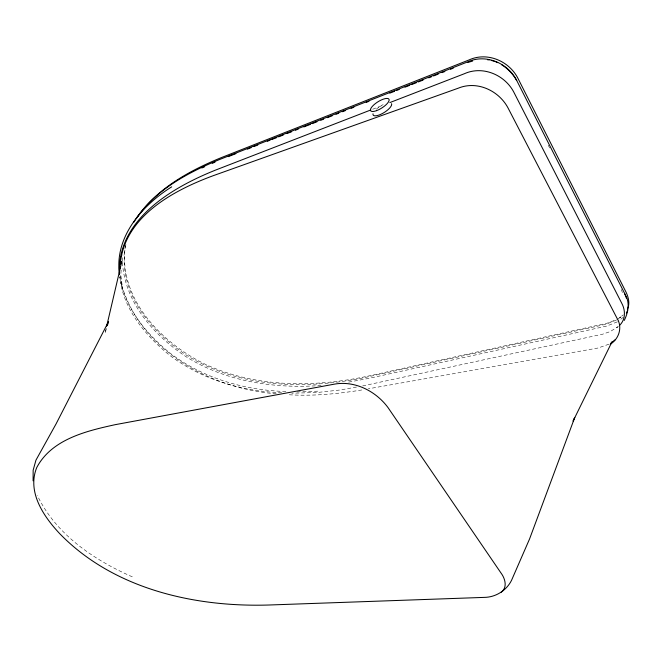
<?xml version="1.0" encoding="UTF-8"?>
<svg xmlns="http://www.w3.org/2000/svg" width="662" height="662" viewBox="0 0 662 662"><rect width="100%" height="100%" fill="white"/><g stroke="black" fill="none" stroke-linecap="round" stroke-linejoin="round"><path stroke-width="0.5" stroke-dasharray="3.31 2.48" d="M121.154 270.162L120.79 274.978L122.569 288.74L120.376 275.599M122.511 261.043L123.041 254.895M125.366 245.726C117.803 297.859 160.874 342.188 204.244 363.777C255.606 388.073 315.046 387.651 369.611 375.776L607.153 323.188L616.264 319.746M106.21 328.195L105.043 333.176L106.524 328.302M125.937 244.419C115.825 290.61 151.391 332.539 187.809 356.024C241.663 388.884 308.658 389.827 368.709 376.695L605.647 324.355L616.347 320.094M617.149 319.572L623.29 314.88M623.48 317.164L618.093 321.335M362.627 385.929L602.677 334.169L610.256 331.563L618.192 326.54M616.694 327.847L618.093 326.722M619.549 318L621.064 316.833L617.853 318.927M617.29 321.864L606.574 326.109L368.684 378.416L347.426 382.33M608.875 344.207L598.084 348.005L368.345 388.801M372.698 109.23L383.166 105.175M356.545 387.03L340.334 389.959L317.065 392.516L291.785 393.211M361.775 389.968C337.148 393.989 312.092 396.348 287.142 394.635M321.12 385.499C275.061 388.851 226.884 381.866 187.04 357.323C154.42 336.039 124.597 302.683 122.429 262.069M297.031 391.904L318.331 391.159M281.681 392.806C241.34 391.225 200.636 379.235 168.421 354.327C144.812 334.715 122.875 308.467 119.756 276.84M285.868 391.515C244.204 390.29 202.051 378.035 168.868 352.201C145.748 332.903 124.506 307.59 119.805 276.981M276.228 393.816C210.872 388.693 140.874 350.761 121.502 284.544M132.309 576.825C93.979 559.994 55.848 534.35 37.395 495.524M548.252 145.185L549.659 147.949M621.254 289.501L622.735 293.34M376.372 109.172A10.807 3.691 -32.1 0 1 383.166 104.621"/><path stroke-width="0.99" d="M33.1 480.835L33.15 470.21L35.955 460.148L56.08 423.887L108.593 321.475L107.41 325.381M121.659 263.418L121.808 261.498L106.673 326.209M119.896 268.681L120.054 266.736M120.203 264.783C124.034 216.739 173.229 190.416 213.545 175.571L458.261 88.187C476.996 80.441 498.668 90.512 507.919 107.749L616.91 318.041C622.785 327.16 619.136 338.836 610.174 344.323M624.258 320.425C628.13 312.646 630.05 303.097 625.516 295.144L516.517 80.077C507.572 62.857 485.643 53.572 467.488 61.971L219.329 159.616C186.56 173.204 152.756 191.301 133.683 222.44M627.361 309.204C630.15 303.808 628.519 297.404 626.07 292.199L517.792 78.05C508.879 60.854 486.992 51.603 468.886 60.002L221.1 157.705C189.009 170.879 156.77 188.571 136.802 217.922M626.384 313.085L627.667 310.288M619.69 325.241C625.722 319.465 625.532 310.081 621.684 303.138L513.762 92.051C504.676 74.765 482.648 65.422 464.327 73.747L389.827 102.593M610.703 343.462L611.936 341.956L573.069 421.131L574.732 417.515L529.575 538.926L511.503 580.4C506.455 590.554 495.581 597.347 484.17 597.389L269.442 604.994C194.653 607.377 113.781 589.106 59.961 533.911C43.75 516.724 26.811 492.04 36.741 467.554C51.735 439.163 86.391 430.979 115.279 424.656L333.797 384.25C354.526 380.253 375.693 390.977 387.957 407.494L501.026 573.044C505.098 578.439 507.729 587.426 501.291 592.159M612.093 342.262L615.081 339.796M171.706 186.833C142.256 205.22 114.236 236.971 119.458 274.076M201.852 167.983L204.674 166.733M212.212 163.39L215.034 162.132M228.324 156.621L235.953 153.625M247.365 149.14L251.163 147.643M254.009 146.525L257.808 145.036M267.258 141.32L270.088 140.212M271.966 139.467L276.683 137.613M278.57 136.869L283.286 135.015M287.027 133.55L291.694 131.713M295.434 130.24L298.231 129.14M303.833 126.939L310.37 124.373M312.265 123.629L316.999 121.767M320.789 120.277L323.627 119.16M327.417 117.67L332.15 115.809M335.94 114.319L338.779 113.202M342.56 111.721L345.39 110.604M351.05 108.378L353.88 107.269M366.144 102.445L368.974 101.336M389.81 93.143L394.552 91.282M396.447 90.537L399.285 89.42M404.995 87.177L409.753 85.307M411.656 84.562L416.415 82.692M418.318 81.939L423.068 80.069M428.769 77.835L431.607 76.718M433.502 75.973L438.236 74.111M442.026 72.621L444.872 71.504M450.466 69.303L453.222 68.219M370.794 109.966L216.242 169.82C172.186 187.338 116.181 220.007 119.524 274.796M467.761 62.501L472.651 61.045M487.422 59.754L489.284 59.903M491.229 60.424L494.142 61.218M495.118 61.475L497.683 62.667M501.722 64.818C507.953 68.658 513.091 74.21 516.691 80.574M624.539 293.357L626.384 298.14M391.54 103.677A10.807 3.691 -32.1 0 1 382.669 113.384A10.807 3.691 -32.1 0 1 373.012 113.814M376.57 110.645A10.832 3.658 -32.2 0 0 389.016 99.308A10.832 3.658 -32.2 0 0 373.773 104.927A10.832 3.658 -32.2 0 0 376.57 110.645"/></g></svg>
